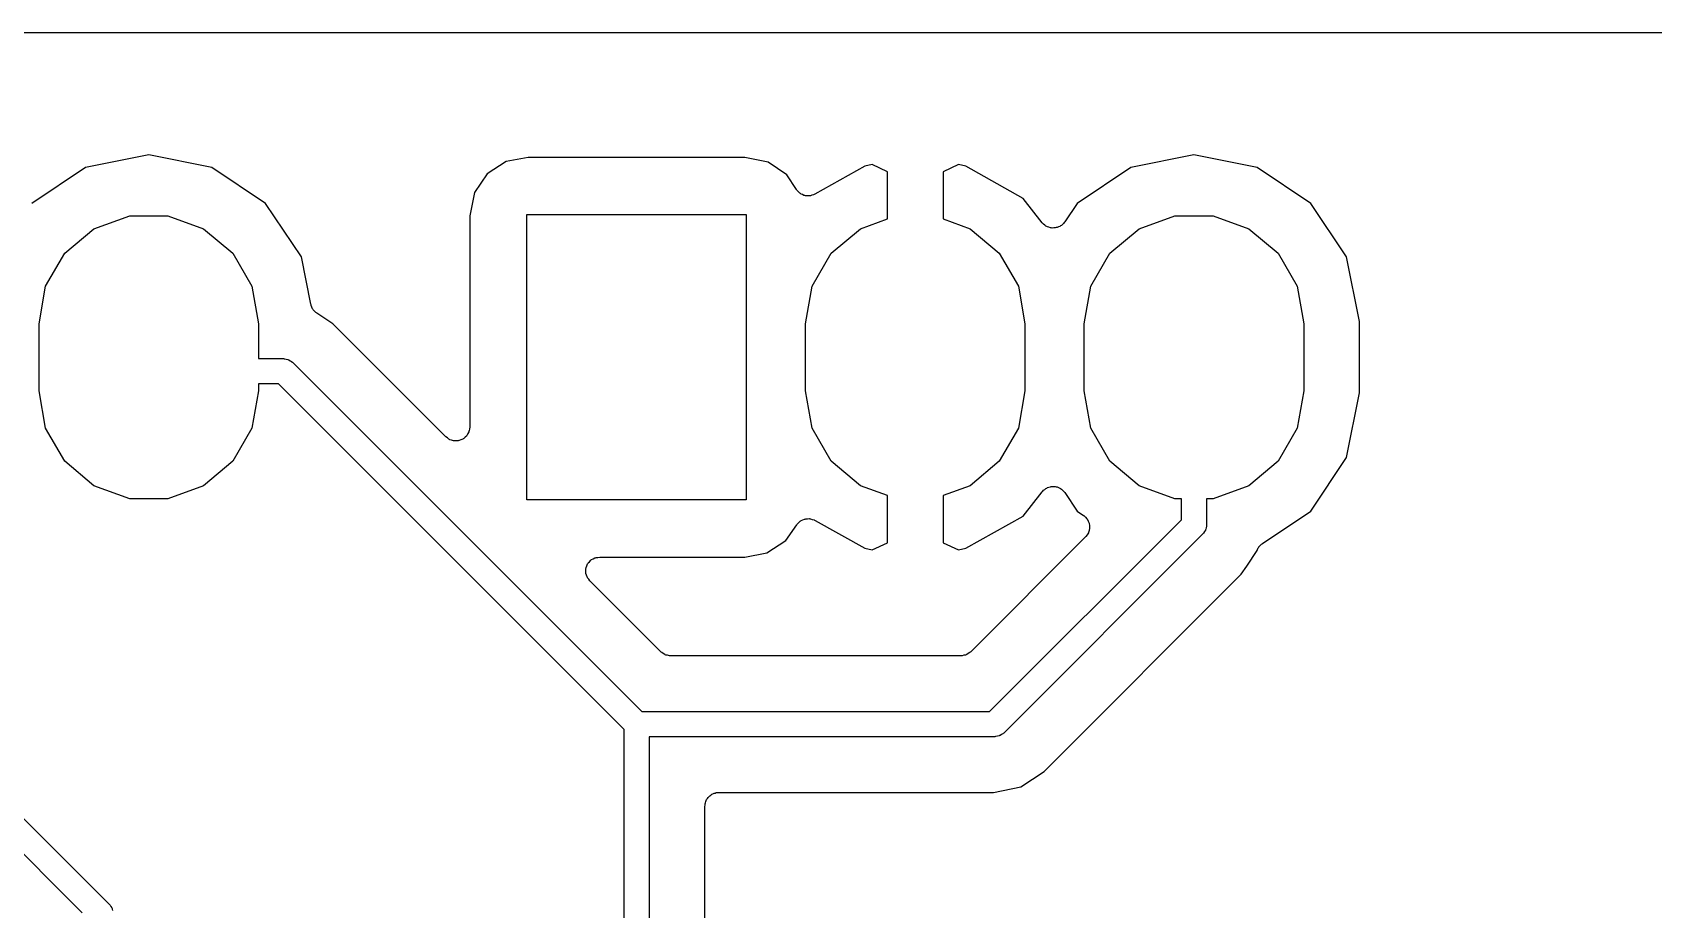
# Model space of a CAD drawing. Extents: x 127.4 to 176.4, y -111.4 to -62.3.
# Drawn here: x 153.88 to 168.65, y -70.31 to -62.32 of the extents above; entities that cross this region are included whole.
import ezdxf

# ---------------------------------------------------------------- set-up
doc = ezdxf.new("R2010")
doc.units = 0
doc.header["$MEASUREMENT"] = 0
doc.layers.add('BLACK', color=7, linetype='CONTINUOUS')

msp = doc.modelspace()

# ---------------------------------------------------------------- linework, layer by layer
at = {"layer": 'Black'}
for p, q in [((131.154, -62.318), (172.377, -62.318)), ((154.94, -63.4346), (154.364, -63.5492)), ((155.516, -63.5492), (154.94, -63.4346)), ((158.198, -63.4951), (158.024, -63.6068)), ((158.397, -63.4576), (158.198, -63.4951)), ((160.372, -63.4576), (158.397, -63.4576)), ((160.586, -63.5009), (160.372, -63.4576)), ((160.756, -63.6169), (160.586, -63.5009)), ((161.531, -63.5218), (161.464, -63.5382)), ((161.671, -63.5878), (161.531, -63.5218)), ((162.319, -63.5218), (162.179, -63.5878)), ((162.386, -63.5382), (162.319, -63.5218)), ((164.465, -63.4346), (163.889, -63.5492)), ((165.041, -63.5492), (164.465, -63.4346)), ((154.364, -63.5492), (153.875, -63.8755)), ((156.005, -63.8755), (155.516, -63.5492)), ((158.024, -63.6068), (157.908, -63.7765)), ((160.842, -63.7502), (160.756, -63.6169)), ((161.464, -63.5382), (161.011, -63.7922)), ((161.671, -64.0175), (161.671, -63.5878)), ((162.179, -63.5878), (162.179, -64.0175)), ((162.907, -63.8305), (162.386, -63.5382)), ((163.889, -63.5492), (163.4, -63.8755)), ((165.53, -63.8755), (165.041, -63.5492)), ((157.908, -63.7765), (157.865, -63.9907)), ((160.847, -63.7556), (160.842, -63.7502)), ((160.851, -63.7619), (160.847, -63.7556)), ((160.862, -63.7717), (160.851, -63.7619)), ((160.872, -63.7826), (160.862, -63.7717)), ((160.878, -63.7859), (160.872, -63.7826)), ((160.884, -63.7907), (160.878, -63.7859)), ((160.898, -63.796), (160.884, -63.7907)), ((160.911, -63.8028), (160.898, -63.796)), ((160.918, -63.8037), (160.911, -63.8028)), ((160.925, -63.8063), (160.918, -63.8037)), ((160.94, -63.8065), (160.925, -63.8063)), ((160.955, -63.8083), (160.94, -63.8065)), ((160.962, -63.8067), (160.955, -63.8083)), ((160.969, -63.8068), (160.962, -63.8067)), ((160.983, -63.8019), (160.969, -63.8068)), ((160.998, -63.7986), (160.983, -63.8019)), ((161.004, -63.7947), (160.998, -63.7986)), ((161.011, -63.7922), (161.004, -63.7947)), ((156.331, -64.364), (156.005, -63.8755)), ((163.082, -64.0527), (162.907, -63.8305)), ((163.4, -63.8755), (163.287, -64.0447)), ((165.856, -64.364), (165.53, -63.8755)), ((154.174, -64.3302), (154.44, -64.107)), ((154.44, -64.107), (154.766, -63.9882)), ((154.766, -63.9882), (155.114, -63.9882)), ((155.114, -63.9882), (155.44, -64.107)), ((155.44, -64.107), (155.706, -64.3302)), ((157.865, -63.9907), (157.865, -65.9143)), ((158.385, -66.578), (158.385, -63.978)), ((158.385, -63.978), (160.385, -63.978)), ((160.385, -63.978), (160.385, -66.578)), ((161.159, -64.3302), (161.425, -64.107)), ((161.425, -64.107), (161.671, -64.0175)), ((162.179, -64.0175), (162.425, -64.107)), ((162.425, -64.107), (162.691, -64.3302)), ((163.089, -64.0587), (163.082, -64.0527)), ((163.094, -64.0659), (163.089, -64.0587)), ((163.105, -64.0733), (163.094, -64.0659)), ((163.115, -64.0821), (163.105, -64.0733)), ((163.123, -64.0854), (163.115, -64.0821)), ((163.131, -64.0904), (163.123, -64.0854)), ((163.143, -64.0936), (163.131, -64.0904)), ((163.156, -64.0985), (163.143, -64.0936)), ((163.165, -64.0988), (163.156, -64.0985)), ((163.173, -64.1009), (163.165, -64.0988)), ((163.187, -64.0995), (163.173, -64.1009)), ((163.2, -64.0999), (163.187, -64.0995)), ((163.208, -64.0971), (163.2, -64.0999)), ((163.217, -64.0961), (163.208, -64.0971)), ((163.229, -64.0903), (163.217, -64.0961)), ((163.242, -64.0861), (163.229, -64.0903)), ((163.249, -64.0806), (163.242, -64.0861)), ((163.257, -64.0766), (163.249, -64.0806)), ((163.266, -64.067), (163.257, -64.0766)), ((163.276, -64.0589), (163.266, -64.067)), ((163.281, -64.0512), (163.276, -64.0589)), ((163.287, -64.0447), (163.281, -64.0512)), ((163.699, -64.3302), (163.965, -64.107)), ((163.965, -64.107), (164.291, -63.9882)), ((164.291, -63.9882), (164.639, -63.9882)), ((164.639, -63.9882), (164.965, -64.107)), ((164.965, -64.107), (165.231, -64.3302)), ((154, -64.631), (154.174, -64.3302)), ((155.706, -64.3302), (155.88, -64.631)), ((156.417, -64.7949), (156.331, -64.364)), ((160.985, -64.631), (161.159, -64.3302)), ((162.691, -64.3302), (162.865, -64.631)), ((163.525, -64.631), (163.699, -64.3302)), ((165.231, -64.3302), (165.405, -64.631)), ((165.973, -64.9526), (165.856, -64.364)), ((153.94, -64.973), (154, -64.631)), ((155.88, -64.631), (155.94, -64.973)), ((160.925, -64.973), (160.985, -64.631)), ((162.865, -64.631), (162.925, -64.973)), ((163.465, -64.973), (163.525, -64.631)), ((165.405, -64.631), (165.465, -64.973)), ((156.419, -64.8001), (156.417, -64.7949)), ((156.419, -64.8056), (156.419, -64.8001)), ((156.427, -64.8205), (156.419, -64.8056)), ((156.433, -64.836), (156.427, -64.8205)), ((156.436, -64.8402), (156.433, -64.836)), ((156.439, -64.8452), (156.436, -64.8402)), ((156.451, -64.8567), (156.439, -64.8452)), ((156.462, -64.8691), (156.451, -64.8567)), ((153.94, -65.583), (153.94, -64.973)), ((155.94, -64.973), (155.94, -65.2907)), ((156.467, -64.8718), (156.462, -64.8691)), ((156.471, -64.8757), (156.467, -64.8718)), ((156.617, -64.9738), (156.471, -64.8757)), ((157.648, -66.0041), (156.617, -64.9738)), ((160.925, -65.583), (160.925, -64.973)), ((162.925, -64.973), (162.925, -65.583)), ((163.465, -65.583), (163.465, -64.973)), ((165.465, -64.973), (165.465, -65.583)), ((165.973, -65.6034), (165.973, -64.9526)), ((155.94, -65.2907), (156.169, -65.2907)), ((156.169, -65.2907), (156.174, -65.2916)), ((156.174, -65.2916), (156.179, -65.2911)), ((156.179, -65.2911), (156.193, -65.295)), ((156.193, -65.295), (156.208, -65.2976)), ((156.208, -65.2976), (156.212, -65.3001)), ((156.212, -65.3001), (156.217, -65.3014)), ((156.217, -65.3014), (156.229, -65.31)), ((156.229, -65.31), (156.242, -65.3174)), ((156.242, -65.3174), (156.245, -65.3213)), ((156.245, -65.3213), (156.249, -65.3242)), ((156.249, -65.3242), (159.432, -68.5071)), ((154, -65.925), (153.94, -65.583)), ((155.94, -65.583), (155.88, -65.925)), ((156.121, -65.5193), (155.94, -65.5193)), ((155.94, -65.5193), (155.94, -65.583)), ((159.271, -68.6687), (156.121, -65.5193)), ((160.985, -65.925), (160.925, -65.583)), ((162.925, -65.583), (162.865, -65.925)), ((163.525, -65.925), (163.465, -65.583)), ((165.465, -65.583), (165.405, -65.925)), ((165.856, -66.192), (165.973, -65.6034)), ((154.174, -66.2258), (154, -65.925)), ((155.88, -65.925), (155.706, -66.2258)), ((157.661, -66.0136), (157.648, -66.0041)), ((157.674, -66.0243), (157.661, -66.0136)), ((157.679, -66.0262), (157.674, -66.0243)), ((157.684, -66.0294), (157.679, -66.0262)), ((157.7, -66.0337), (157.684, -66.0294)), ((157.716, -66.0394), (157.7, -66.0337)), ((157.721, -66.0394), (157.716, -66.0394)), ((157.726, -66.0408), (157.721, -66.0394)), ((157.743, -66.0394), (157.726, -66.0408)), ((157.76, -66.0394), (157.743, -66.0394)), ((157.765, -66.0374), (157.76, -66.0394)), ((157.77, -66.037), (157.765, -66.0374)), ((157.785, -66.0299), (157.77, -66.037)), ((157.801, -66.0243), (157.785, -66.0299)), ((157.805, -66.0207), (157.801, -66.0243)), ((157.81, -66.0183), (157.805, -66.0207)), ((157.822, -66.0066), (157.81, -66.0183)), ((157.835, -65.9959), (157.822, -66.0066)), ((157.838, -65.9911), (157.835, -65.9959)), ((157.842, -65.9871), (157.838, -65.9911)), ((157.849, -65.9721), (157.842, -65.9871)), ((157.857, -65.9577), (157.849, -65.9721)), ((157.858, -65.9522), (157.857, -65.9577)), ((157.86, -65.9472), (157.858, -65.9522)), ((157.862, -65.9306), (157.86, -65.9472)), ((157.865, -65.9143), (157.862, -65.9306)), ((161.159, -66.2258), (160.985, -65.925)), ((162.865, -65.925), (162.691, -66.2258)), ((163.699, -66.2258), (163.525, -65.925)), ((165.405, -65.925), (165.231, -66.2258)), ((154.44, -66.449), (154.174, -66.2258)), ((155.706, -66.2258), (155.44, -66.449)), ((161.425, -66.449), (161.159, -66.2258)), ((162.691, -66.2258), (162.425, -66.449)), ((163.965, -66.449), (163.699, -66.2258)), ((165.231, -66.2258), (164.965, -66.449)), ((165.53, -66.6805), (165.856, -66.192)), ((154.766, -66.5678), (154.44, -66.449)), ((155.44, -66.449), (155.114, -66.5678)), ((161.671, -66.5385), (161.425, -66.449)), ((162.425, -66.449), (162.179, -66.5385)), ((163.094, -66.4901), (163.105, -66.4827)), ((163.105, -66.4827), (163.115, -66.4739)), ((163.115, -66.4739), (163.123, -66.4706)), ((163.123, -66.4706), (163.131, -66.4656)), ((163.131, -66.4656), (163.143, -66.4624)), ((163.143, -66.4624), (163.156, -66.4575)), ((163.156, -66.4575), (163.165, -66.4572)), ((163.165, -66.4572), (163.173, -66.4551)), ((163.173, -66.4551), (163.187, -66.4565)), ((163.187, -66.4565), (163.2, -66.4561)), ((163.2, -66.4561), (163.208, -66.4589)), ((163.208, -66.4589), (163.217, -66.4599)), ((163.217, -66.4599), (163.229, -66.4657)), ((163.229, -66.4657), (163.242, -66.4699)), ((163.242, -66.4699), (163.249, -66.4754)), ((163.249, -66.4754), (163.257, -66.4794)), ((163.257, -66.4794), (163.266, -66.489)), ((164.291, -66.5678), (163.965, -66.449)), ((164.965, -66.449), (164.639, -66.5678)), ((154.334, -70.3408), (150.571, -66.578)), ((150.86, -66.5434), (154.496, -70.1792)), ((155.114, -66.5678), (154.766, -66.5678)), ((160.385, -66.578), (158.385, -66.578)), ((161.671, -66.9682), (161.671, -66.5385)), ((162.179, -66.5385), (162.179, -66.9682)), ((162.907, -66.7255), (163.082, -66.5033)), ((163.082, -66.5033), (163.089, -66.4973)), ((163.089, -66.4973), (163.094, -66.4901)), ((163.266, -66.489), (163.276, -66.4971)), ((163.276, -66.4971), (163.281, -66.5048)), ((163.281, -66.5048), (163.287, -66.5113)), ((163.287, -66.5113), (163.4, -66.6805)), ((164.351, -66.5678), (164.291, -66.5678)), ((164.351, -66.7593), (164.351, -66.5678)), ((164.639, -66.5678), (164.579, -66.5678)), ((164.579, -66.5678), (164.579, -66.8066)), ((160.865, -66.7841), (160.876, -66.7722)), ((160.876, -66.7722), (160.881, -66.7698)), ((160.881, -66.7698), (160.886, -66.7662)), ((160.886, -66.7662), (160.901, -66.7603)), ((160.901, -66.7603), (160.916, -66.7531)), ((160.916, -66.7531), (160.922, -66.7525)), ((160.922, -66.7525), (160.927, -66.7506)), ((160.927, -66.7506), (160.943, -66.7504)), ((160.943, -66.7504), (160.96, -66.7487)), ((160.96, -66.7487), (160.965, -66.7501)), ((160.965, -66.7501), (160.971, -66.7501)), ((160.971, -66.7501), (160.987, -66.7556)), ((160.987, -66.7556), (161.003, -66.7597)), ((161.003, -66.7597), (161.007, -66.7628)), ((161.007, -66.7628), (161.013, -66.7646)), ((161.013, -66.7646), (161.464, -67.0178)), ((162.386, -67.0178), (162.907, -66.7255)), ((162.603, -68.5071), (164.351, -66.7593)), ((163.4, -66.6805), (163.458, -66.7189)), ((163.458, -66.7189), (163.459, -66.7199)), ((163.459, -66.7199), (163.46, -66.7205)), ((163.46, -66.7205), (163.475, -66.7351)), ((163.475, -66.7351), (163.49, -66.7494)), ((163.49, -66.7494), (163.49, -66.7507)), ((163.49, -66.7507), (163.491, -66.7517)), ((163.491, -66.7517), (163.5, -66.7704)), ((163.5, -66.7704), (163.509, -66.789)), ((165.089, -66.9746), (165.53, -66.6805)), ((160.746, -66.9492), (160.845, -66.8037)), ((160.845, -66.8037), (160.849, -66.7998)), ((160.849, -66.7998), (160.852, -66.7949)), ((160.852, -66.7949), (160.865, -66.7841)), ((163.477, -66.9143), (162.43, -67.9619)), ((164.546, -66.8874), (162.731, -68.7022)), ((163.478, -66.9132), (163.477, -66.9143)), ((163.479, -66.9123), (163.478, -66.9132)), ((163.491, -66.8951), (163.479, -66.9123)), ((163.503, -66.8782), (163.491, -66.8951)), ((163.504, -66.8757), (163.503, -66.8768)), ((163.503, -66.8768), (163.503, -66.8782)), ((163.509, -66.8556), (163.504, -66.8757)), ((163.509, -66.789), (163.51, -66.7904)), ((163.514, -66.8356), (163.509, -66.8556)), ((163.51, -66.7904), (163.51, -66.7916)), ((163.51, -66.7916), (163.512, -66.8122)), ((163.512, -66.8122), (163.514, -66.8328)), ((163.514, -66.8328), (163.514, -66.8342)), ((163.514, -66.8342), (163.514, -66.8356)), ((164.549, -66.8833), (164.546, -66.8874)), ((164.553, -66.8801), (164.549, -66.8833)), ((164.56, -66.8671), (164.553, -66.8801)), ((164.569, -66.8549), (164.56, -66.8671)), ((164.57, -66.85), (164.569, -66.8549)), ((164.572, -66.8457), (164.57, -66.85)), ((164.575, -66.831), (164.572, -66.8457)), ((164.579, -66.8166), (164.575, -66.831)), ((164.579, -66.8066), (164.578, -66.8115)), ((164.578, -66.8115), (164.579, -66.8166)), ((160.373, -67.0984), (160.572, -67.0609)), ((160.572, -67.0609), (160.746, -66.9492)), ((161.464, -67.0178), (161.531, -67.0342)), ((161.531, -67.0342), (161.671, -66.9682)), ((162.179, -66.9682), (162.319, -67.0342)), ((162.319, -67.0342), (162.386, -67.0178)), ((164.946, -67.1804), (165.041, -67.0395)), ((165.041, -67.0395), (165.045, -67.0298)), ((165.045, -67.0298), (165.051, -67.0143)), ((165.051, -67.0143), (165.055, -67.0101)), ((165.055, -67.0101), (165.057, -67.0051)), ((165.057, -67.0051), (165.069, -66.9937)), ((165.069, -66.9937), (165.08, -66.9812)), ((165.08, -66.9812), (165.085, -66.9785)), ((165.085, -66.9785), (165.089, -66.9746)), ((158.922, -67.2365), (158.924, -67.22)), ((158.924, -67.2034), (158.926, -67.1981)), ((158.924, -67.22), (158.924, -67.2034)), ((158.926, -67.1926), (158.933, -67.1775)), ((158.926, -67.1981), (158.926, -67.1926)), ((158.933, -67.1775), (158.939, -67.1619)), ((158.939, -67.1619), (158.942, -67.1577)), ((158.942, -67.1577), (158.945, -67.1526)), ((158.945, -67.1526), (158.956, -67.1409)), ((158.956, -67.1409), (158.967, -67.1282)), ((158.967, -67.1282), (158.972, -67.1254)), ((158.972, -67.1254), (158.976, -67.1214)), ((158.976, -67.1214), (158.991, -67.1144)), ((158.991, -67.1144), (159.005, -67.1061)), ((159.005, -67.1061), (159.011, -67.1051)), ((159.011, -67.1051), (159.016, -67.1028)), ((159.016, -67.1028), (159.032, -67.1013)), ((159.032, -67.1013), (159.049, -67.0984)), ((159.049, -67.0984), (160.373, -67.0984)), ((164.896, -67.2555), (164.946, -67.1804)), ((158.924, -67.2419), (158.922, -67.2365)), ((158.924, -67.2475), (158.924, -67.2419)), ((158.929, -67.2631), (158.924, -67.2475)), ((158.934, -67.2791), (158.929, -67.2631)), ((158.937, -67.2837), (158.934, -67.2791)), ((158.939, -67.2889), (158.937, -67.2837)), ((158.949, -67.3016), (158.939, -67.2889)), ((158.959, -67.3152), (158.949, -67.3016)), ((159.606, -67.9619), (158.959, -67.3152)), ((163.099, -69.0526), (164.896, -67.2555)), ((159.61, -67.9651), (159.606, -67.9619)), ((159.614, -67.9694), (159.61, -67.9651)), ((159.628, -67.9777), (159.614, -67.9694)), ((159.642, -67.9872), (159.628, -67.9777)), ((159.647, -67.9886), (159.642, -67.9872)), ((159.652, -67.9914), (159.647, -67.9886)), ((159.668, -67.9943), (159.652, -67.9914)), ((159.684, -67.9986), (159.668, -67.9943)), ((159.69, -67.9981), (159.684, -67.9986)), ((159.695, -67.9991), (159.69, -67.9981)), ((162.34, -67.9991), (159.695, -67.9991)), ((162.345, -67.9981), (162.34, -67.9991)), ((162.351, -67.9986), (162.345, -67.9981)), ((162.367, -67.9943), (162.351, -67.9986)), ((162.383, -67.9914), (162.367, -67.9943)), ((162.388, -67.9886), (162.383, -67.9914)), ((162.394, -67.9872), (162.388, -67.9886)), ((162.407, -67.9777), (162.394, -67.9872)), ((162.421, -67.9694), (162.407, -67.9777)), ((162.425, -67.9651), (162.421, -67.9694)), ((162.43, -67.9619), (162.425, -67.9651)), ((159.432, -68.5071), (162.603, -68.5071)), ((159.271, -72.595), (159.271, -68.6687)), ((162.65, -68.7357), (159.499, -68.7357)), ((159.499, -68.7357), (159.499, -72.595)), ((162.655, -68.7348), (162.65, -68.7357)), ((162.66, -68.7353), (162.655, -68.7348)), ((162.675, -68.7314), (162.66, -68.7353)), ((162.689, -68.7288), (162.675, -68.7314)), ((162.694, -68.7263), (162.689, -68.7288)), ((162.699, -68.725), (162.694, -68.7263)), ((162.711, -68.7164), (162.699, -68.725)), ((162.724, -68.709), (162.711, -68.7164)), ((162.727, -68.7051), (162.724, -68.709)), ((162.731, -68.7022), (162.727, -68.7051)), ((162.887, -69.194), (163.099, -69.0526)), ((160.031, -69.2987), (160.037, -69.2891)), ((160.037, -69.2891), (160.046, -69.2819)), ((160.046, -69.2819), (160.053, -69.2734)), ((160.053, -69.2734), (160.062, -69.2679)), ((160.062, -69.2679), (160.071, -69.2607)), ((160.071, -69.2607), (160.081, -69.2569)), ((160.081, -69.2569), (160.091, -69.2514)), ((160.091, -69.2514), (160.102, -69.2494)), ((160.102, -69.2494), (160.112, -69.2456)), ((160.112, -69.2456), (160.123, -69.2456)), ((160.123, -69.2456), (160.134, -69.2437)), ((160.134, -69.2437), (162.638, -69.2437)), ((162.638, -69.2437), (162.887, -69.194)), ((160.007, -69.3707), (160.009, -69.3598)), ((160.007, -72.031), (160.007, -69.3707)), ((160.009, -69.3486), (160.013, -69.3382)), ((160.009, -69.3598), (160.009, -69.3486)), ((160.013, -69.3382), (160.015, -69.3273)), ((160.015, -69.3273), (160.021, -69.3176)), ((160.021, -69.3176), (160.024, -69.3072)), ((160.024, -69.3072), (160.031, -69.2987)), ((154.496, -70.1792), (154.581, -70.2642)), ((154.581, -70.2642), (154.584, -70.2683)), ((154.584, -70.2683), (154.588, -70.2715)), ((154.588, -70.2715), (154.595, -70.2845)), ((154.595, -70.2845), (154.604, -70.2967)), ((154.604, -70.2967), (154.605, -70.3016)), ((154.605, -70.3016), (154.607, -70.3059)), ((154.607, -70.3059), (154.61, -70.3206))]:
    msp.add_line(p, q, dxfattribs=at)

doc.saveas('drawing.dxf')
